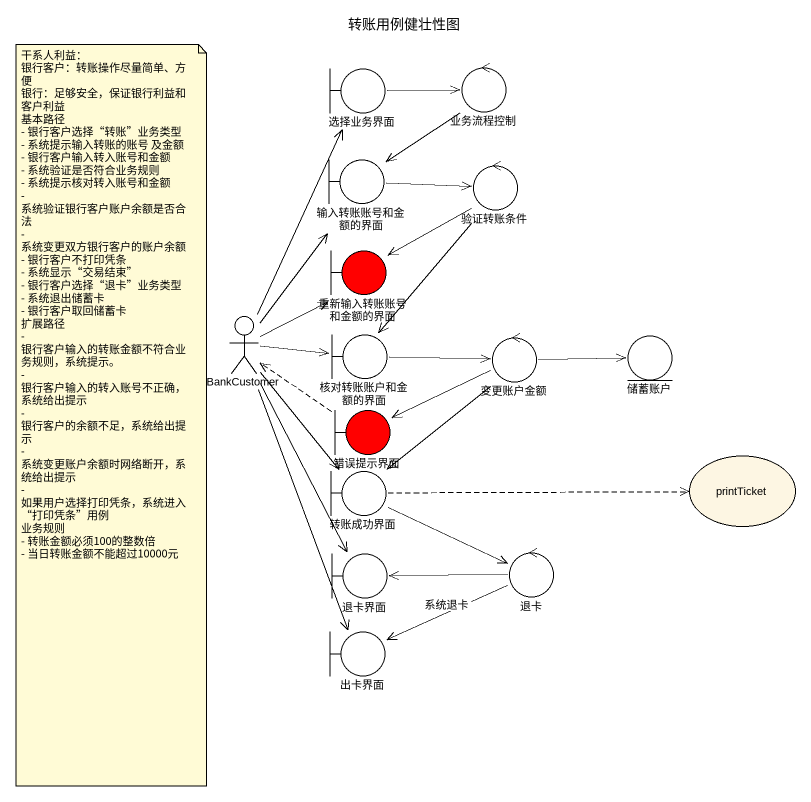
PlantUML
@startuml
title 转账用例健壮性图
boundary 选择业务界面
control 业务流程控制
boundary 输入转账账号和金额的界面
control 验证转账条件
boundary 重新输入转账账号和金额的界面 #FF0000
actor BankCustomer
boundary 核对转账账户和金额的界面
control 变更账户金额
entity 储蓄账户
boundary 错误提示界面 #FF0000
usecase printTicket
boundary 转账成功界面
boundary 退卡界面
control 退卡
boundary 出卡界面
选择业务界面 -right-> 业务流程控制
业务流程控制 --> 输入转账账号和金额的界面
输入转账账号和金额的界面 -right-> 验证转账条件
验证转账条件 --> 重新输入转账账号和金额的界面
验证转账条件 --> 核对转账账户和金额的界面
BankCustomer -up-> 选择业务界面
BankCustomer -up-> 输入转账账号和金额的界面
BankCustomer -up-> 重新输入转账账号和金额的界面
BankCustomer -right-> 核对转账账户和金额的界面
BankCustomer --> 转账成功界面
BankCustomer --> 退卡界面
BankCustomer --> 出卡界面
核对转账账户和金额的界面 -right-> 变更账户金额
变更账户金额 -right-> 储蓄账户
变更账户金额 -left-> 错误提示界面
变更账户金额 --> 转账成功界面
错误提示界面 .up.> BankCustomer
转账成功界面 .right.> printTicket
转账成功界面 -right-> 退卡
退卡 -left-> 退卡界面
退卡 -left-> 出卡界面 : 系统退卡
note as N1
  干系人利益：
  银行客户：转账操作尽量简单、方便
  银行：足够安全，保证银行利益和客户利益
  基本路径
  - 银行客户选择“转账”业务类型
  - 系统提示输入转账的账号 及金额
  - 银行客户输入转入账号和金额
  - 系统验证是否符合业务规则
  - 系统提示核对转入账号和金额
  - 系统验证银行客户账户余额是否合法
  - 系统变更双方银行客户的账户余额
  - 银行客户不打印凭条
  - 系统显示“交易结束”
  - 银行客户选择“退卡”业务类型
  - 系统退出储蓄卡
  - 银行客户取回储蓄卡
  扩展路径
  - 银行客户输入的转账金额不符合业务规则，系统提示。
  - 银行客户输入的转入账号不正确，系统给出提示
  - 银行客户的余额不足，系统给出提示
  - 系统变更账户余额时网络断开，系统给出提示
  - 如果用户选择打印凭条，系统进入“打印凭条”用例
  业务规则
  - 转账金额必须100的整数倍
  - 当日转账金额不能超过10000元
end note
@enduml
